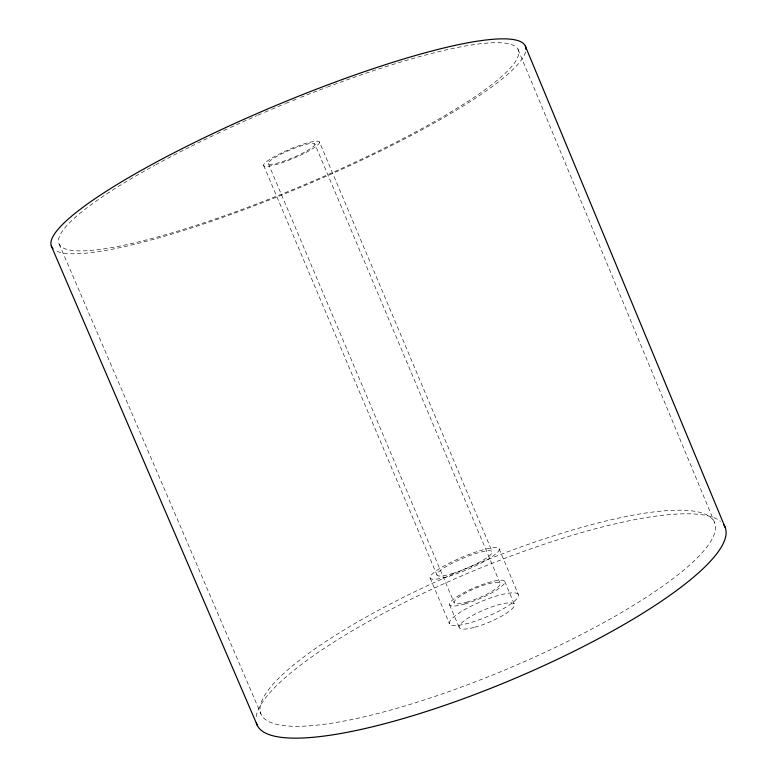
<?xml version="1.0" encoding="UTF-8"?>
<svg xmlns="http://www.w3.org/2000/svg" width="777" height="777" viewBox="0 0 777 777"><rect width="100%" height="100%" fill="white"/><g stroke="black" fill="none" stroke-linecap="round" stroke-linejoin="round"><path stroke-width="0.58" stroke-dasharray="3.88 2.91" d="M59.169 244.056L260.907 713.781M268.308 163.559L454.195 602.855M263.665 165.53L437.024 575.097M449.601 604.836L459.275 627.67M430.128 578.049L449.494 623.785M499.116 548.795L518.473 594.735A37.422 8.12 -22.9 0 1 469.026 623.067A37.422 8.12 -22.9 0 1 464.364 609.78A37.422 8.12 -22.9 0 1 518.473 594.735M319.502 142.026A30.293 4.905 -22.9 0 1 279.137 163.646A30.293 4.905 -22.9 0 1 276.117 155.691A30.293 4.905 -22.9 0 1 319.502 142.026L492.2 551.689M504.739 581.439L514.374 604.283M314.84 143.968A25.243 4.089 -22.9 0 1 281.293 161.975A25.243 4.089 -22.9 0 1 278.622 155.41A25.243 4.089 -22.9 0 1 314.84 143.968L500.135 583.362M518.094 49.543L714.743 522.94A246.173 54.322 -22.9 0 1 390.782 710.023A246.173 54.322 -22.9 0 1 357.828 621.814A246.173 54.322 -22.9 0 1 714.743 522.94M525.592 51.913A257.226 42.473 -22.9 0 1 306.653 184.732A257.226 42.473 -22.9 0 1 56.09 250.893M391.773 64.812A249.223 41.103 -22.9 0 1 475.068 96.639A249.223 41.103 -22.9 0 1 125.447 244.91A249.223 41.103 -22.9 0 1 154.74 165.336M155.662 164.821A249.223 41.103 -22.9 0 1 190.258 146.766M191.307 146.241A249.223 41.103 -22.9 0 1 196.562 143.628M197.63 143.114A249.223 41.103 -22.9 0 1 216.016 134.236M216.958 133.79A249.223 41.103 -22.9 0 1 222.649 131.119M223.611 130.672A249.223 41.103 -22.9 0 1 229.361 128.011M230.322 127.564A249.223 41.103 -22.9 0 1 256.721 115.744M257.711 115.317A249.223 41.103 -22.9 0 1 263.665 112.743M264.656 112.315A249.223 41.103 -22.9 0 1 270.629 109.771M271.62 109.343A249.223 41.103 -22.9 0 1 284.596 103.924M285.596 103.516A249.223 41.103 -22.9 0 1 291.589 101.059M292.589 100.66A249.223 41.103 -22.9 0 1 296.581 99.048M300.563 97.446A249.223 41.103 -22.9 0 1 318.434 90.453M319.425 90.074A249.223 41.103 -22.9 0 1 326.311 87.461M327.292 87.092A249.223 41.103 -22.9 0 1 390.753 65.132M256.177 716.608A254.021 57.585 -22.9 0 1 470.308 572.212A254.021 57.585 -22.9 0 1 720.522 521.357M452.127 573.63A29.973 5.361 -22.9 0 0 492.249 551.816A29.973 5.361 -22.9 0 0 449.436 564.694A29.973 5.361 -22.9 0 0 452.127 573.63M466.89 602.126A24.951 5.08 -22.9 0 0 500.174 583.488A24.951 5.08 -22.9 0 0 464.384 593.638A24.951 5.08 -22.9 0 0 466.89 602.126M474.796 627.233A29.924 6.663 -22.9 0 0 514.432 604.438A29.924 6.663 -22.9 0 0 471.221 616.219A29.924 6.663 -22.9 0 0 474.796 627.233M449.213 576.213A37.471 6.702 -22.9 0 0 499.184 548.951A37.471 6.702 -22.9 0 0 445.503 565.18A37.471 6.702 -22.9 0 0 449.213 576.213M464.947 603.952A29.944 6.099 -22.9 0 0 504.797 581.575A29.944 6.099 -22.9 0 0 461.761 593.832A29.944 6.099 -22.9 0 0 464.947 603.952"/><path stroke-width="1.17" d="M51.292 245.94L257.381 725.563M525.369 46.183L725.116 527.301M53.03 248.727A257.226 42.473 -22.9 0 1 273.174 106.653A257.226 42.473 -22.9 0 1 525.961 49.456M723.708 524.708A254.021 57.585 -22.9 0 1 514.714 678.486A254.021 57.585 -22.9 0 1 256.371 722.795"/></g></svg>
